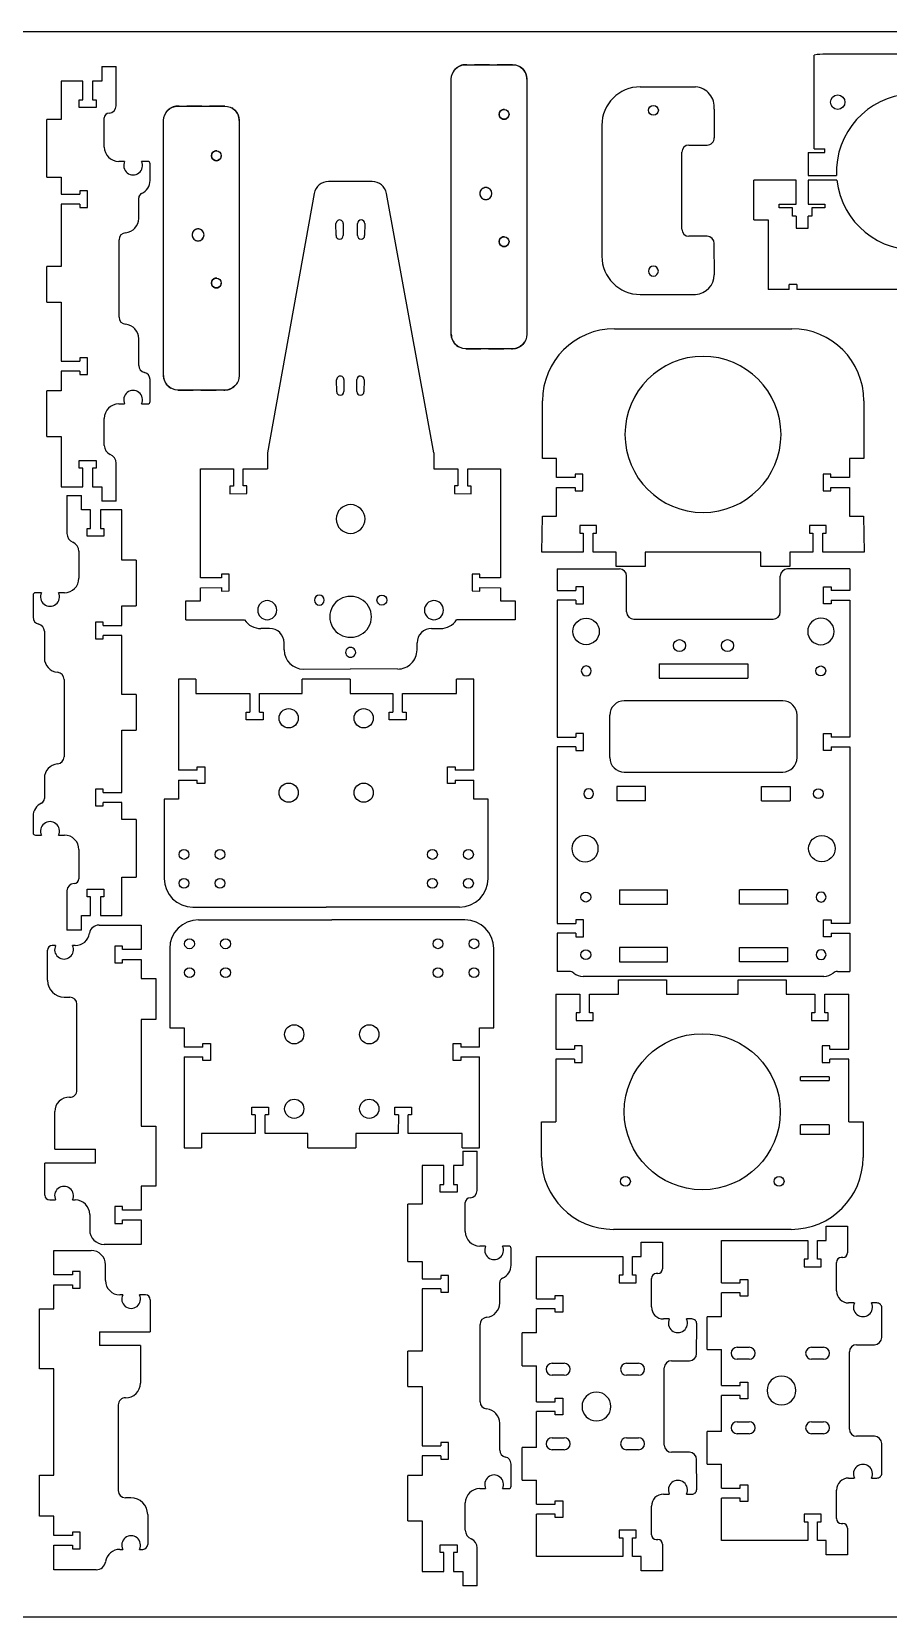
# Model space of a CAD drawing. Header units: millimetres. Extents: x -2614 to 1371, y 670 to 4202.
# Drawn here: x 476 to 833, y 670 to 1331 of the extents above; entities that cross this region are included whole.
import ezdxf

# ---------------------------------------------------------------- set-up
doc = ezdxf.new("R2010")
doc.units = ezdxf.units.MM
doc.linetypes.add('HIDDEN', pattern=[9.525, 6.35, -3.175])
doc.layers.get('0').update_dxf_attribs({"lineweight": 70})
doc.layers.add('Hidden', color=7, linetype='HIDDEN', lineweight=70)

msp = doc.modelspace()

# ---------------------------------------------------------------- linework, layer by layer
at = {"color": 7, "lineweight": -3}
for p, q in [((1371.33, 1330.8), (152.13, 1330.8)), ((802.06, 1281.96), (802.06, 1321.07)), ((880.89, 1321.46), (806.89, 1321.46)), ((505.33, 1316.27), (511.33, 1316.27)), ((505.33, 1316.27), (505.33, 1310.27)), ((511.33, 1299.92), (511.33, 1316.27)), ((656.93, 1317.06), (676.43, 1317.06)), ((497.41, 1310.27), (488.46, 1310.27)), ((488.46, 1310.27), (488.46, 1294.27)), ((497.41, 1302.47), (497.41, 1310.27)), ((505.33, 1310.27), (501.51, 1310.27)), ((501.51, 1310.27), (501.51, 1302.47)), ((650.93, 1204.78), (650.93, 1311.06)), ((682.43, 1311.06), (682.43, 1204.78)), ((729.64, 1307.82), (752.71, 1307.82)), ((495.96, 1299.27), (495.96, 1302.47)), ((495.96, 1302.47), (497.41, 1302.47)), ((501.51, 1302.47), (502.96, 1302.47)), ((502.96, 1302.47), (502.96, 1299.27)), ((502.96, 1299.27), (495.96, 1299.27)), ((506.39, 1282.77), (506.39, 1294.92)), ((537.08, 1299.83), (556.58, 1299.83)), ((760.45, 1298.54), (760.46, 1286.58)), ((482.46, 1270.27), (482.46, 1294.27)), ((488.46, 1294.27), (482.46, 1294.27)), ((531.08, 1187.55), (531.08, 1293.83)), ((562.58, 1293.83), (562.58, 1187.55)), ((713.64, 1291.82), (713.64, 1237.34)), ((749.93, 1283.58), (757.46, 1283.58)), ((802.06, 1281.96), (806.56, 1281.96)), ((806.56, 1280.46), (806.56, 1281.96)), ((514.87, 1276.77), (512.39, 1276.77)), ((524.46, 1276.77), (521.91, 1276.77)), ((525.46, 1268.87), (525.46, 1275.77)), ((746.93, 1248.58), (746.93, 1280.58)), ((799.56, 1280.46), (806.56, 1280.46)), ((799.56, 1280.46), (799.56, 1270.96)), ((482.46, 1270.27), (488.46, 1270.27)), ((488.46, 1270.27), (488.46, 1263.09)), ((617.99, 1268.4), (599.77, 1268.4)), ((794.56, 1268.96), (776.89, 1268.96)), ((776.89, 1252.46), (776.89, 1268.96)), ((794.56, 1258.96), (794.56, 1268.96)), ((799.56, 1270.96), (811.42, 1270.96)), ((811.58, 1268.96), (799.56, 1268.96)), ((799.56, 1268.96), (799.56, 1258.96)), ((488.46, 1263.09), (496.26, 1263.09)), ((496.26, 1264.54), (496.26, 1263.09)), ((499.46, 1264.54), (496.26, 1264.54)), ((499.46, 1257.54), (499.46, 1264.54)), ((520.73, 1253.07), (520.73, 1261.56)), ((593.87, 1263.47), (574.31, 1155.45)), ((643.67, 1155.45), (623.89, 1263.48)), ((496.26, 1258.99), (488.46, 1258.99)), ((488.46, 1258.99), (488.46, 1233.01)), ((496.26, 1258.99), (496.26, 1257.54)), ((496.26, 1257.54), (499.46, 1257.54)), ((787.56, 1257.46), (787.56, 1258.96)), ((787.56, 1258.96), (794.56, 1258.96)), ((793.06, 1257.46), (787.56, 1257.46)), ((793.06, 1253.96), (793.06, 1257.46)), ((799.56, 1258.96), (806.56, 1258.96)), ((806.56, 1257.46), (801.06, 1257.46)), ((801.06, 1257.46), (801.06, 1253.96)), ((806.56, 1258.96), (806.56, 1257.46)), ((602.92, 1245.87), (602.9, 1250.87)), ((605.9, 1250.89), (605.92, 1245.89)), ((611.84, 1245.89), (611.87, 1250.89)), ((614.87, 1250.87), (614.84, 1245.87)), ((776.89, 1252.46), (782.89, 1252.46)), ((782.89, 1252.46), (782.89, 1223.46)), ((794.56, 1253.96), (793.06, 1253.96)), ((794.56, 1253.96), (794.56, 1248.93)), ((794.56, 1248.93), (799.56, 1248.93)), ((801.06, 1253.96), (799.56, 1253.96)), ((799.56, 1248.93), (799.56, 1253.96)), ((512.56, 1211.91), (512.56, 1244.11)), ((757.1, 1245.58), (749.93, 1245.58)), ((757.49, 1245.58), (757.1, 1245.58)), ((760.51, 1229.48), (760.49, 1242.58)), ((482.46, 1218.21), (482.46, 1233.01)), ((488.46, 1233.01), (482.46, 1233.01)), ((760.49, 1229.57), (760.51, 1229.48)), ((791.69, 1223.46), (782.89, 1223.46)), ((791.69, 1223.46), (791.69, 1225.46)), ((794.89, 1225.46), (791.69, 1225.46)), ((794.89, 1225.46), (794.89, 1223.46)), ((892.89, 1223.46), (794.89, 1223.46)), ((482.46, 1218.21), (488.46, 1218.21)), ((488.46, 1218.21), (488.46, 1193.55)), ((729.64, 1221.34), (752.71, 1221.34)), ((520.73, 1191.82), (520.73, 1202.95)), ((718.9, 1207.08), (792.77, 1207.08)), ((676.43, 1198.78), (656.93, 1198.78)), ((488.46, 1193.55), (496.26, 1193.55)), ((496.26, 1189.45), (488.46, 1189.45)), ((488.46, 1189.45), (488.46, 1181.27)), ((496.26, 1195), (496.26, 1193.55)), ((499.46, 1195), (496.26, 1195)), ((496.26, 1189.45), (496.26, 1188)), ((499.46, 1188), (499.46, 1195)), ((496.26, 1188), (499.46, 1188)), ((525.46, 1176.77), (525.46, 1185.96)), ((603.2, 1180.87), (603.18, 1185.87)), ((606.18, 1185.89), (606.2, 1180.89)), ((611.56, 1180.89), (611.59, 1185.89)), ((614.59, 1185.87), (614.56, 1180.87)), ((482.46, 1162.27), (482.46, 1181.27)), ((488.46, 1181.27), (482.46, 1181.27)), ((512.39, 1175.77), (514.87, 1175.77)), ((521.91, 1175.77), (524.46, 1175.77)), ((556.58, 1181.55), (537.08, 1181.55)), ((688.9, 1153.08), (688.9, 1177.08)), ((822.77, 1177.08), (822.77, 1153.08)), ((506.39, 1158.47), (506.39, 1169.77)), ((482.46, 1162.27), (488.46, 1162.27)), ((488.46, 1162.27), (488.46, 1141.27)), ((495.96, 1149.07), (495.96, 1152.27)), ((495.96, 1152.27), (502.96, 1152.27)), ((502.96, 1152.27), (502.96, 1149.07)), ((511.33, 1135.27), (511.33, 1151.08)), ((574.31, 1155.45), (574.35, 1148.8)), ((643.67, 1155.45), (643.63, 1148.8)), ((694.77, 1153.08), (688.9, 1153.08)), ((694.77, 1145.13), (694.77, 1153.08)), ((816.77, 1153.08), (816.77, 1145.13)), ((822.77, 1153.08), (816.77, 1153.08)), ((497.41, 1149.07), (495.96, 1149.07)), ((497.41, 1141.27), (497.41, 1149.07)), ((502.96, 1149.07), (501.51, 1149.07)), ((501.51, 1149.07), (501.51, 1141.27)), ((546.49, 1148.8), (560.17, 1148.8)), ((546.49, 1103.32), (546.49, 1148.8)), ((560.17, 1148.8), (560.17, 1141.58)), ((564.27, 1141.6), (564.27, 1148.8)), ((564.27, 1148.8), (574.35, 1148.8)), ((643.63, 1148.8), (653.71, 1148.8)), ((653.71, 1148.8), (653.71, 1141.6)), ((657.81, 1148.8), (671.49, 1148.8)), ((657.81, 1141.58), (657.81, 1148.8)), ((671.49, 1148.8), (671.49, 1103.32)), ((702.57, 1145.13), (694.77, 1145.13)), ((702.57, 1146.58), (702.57, 1145.13)), ((705.77, 1146.58), (702.57, 1146.58)), ((705.77, 1139.58), (705.77, 1146.58)), ((805.77, 1146.58), (805.77, 1139.58)), ((808.97, 1146.58), (805.77, 1146.58)), ((808.97, 1145.13), (808.97, 1146.58)), ((816.77, 1145.13), (808.97, 1145.13)), ((488.46, 1141.27), (497.41, 1141.27)), ((490.84, 1137.65), (496.84, 1137.65)), ((490.84, 1137.65), (490.84, 1121.84)), ((496.84, 1131.65), (496.84, 1137.65)), ((501.51, 1141.27), (505.33, 1141.27)), ((505.33, 1141.27), (505.33, 1135.27)), ((560.17, 1141.58), (558.72, 1141.57)), ((558.72, 1141.57), (558.72, 1138.37)), ((558.72, 1138.37), (565.72, 1138.41)), ((565.72, 1141.61), (564.27, 1141.6)), ((565.72, 1138.41), (565.72, 1141.61)), ((652.26, 1141.61), (652.26, 1138.41)), ((653.71, 1141.6), (652.26, 1141.61)), ((652.26, 1138.41), (659.26, 1138.37)), ((659.26, 1141.57), (657.81, 1141.58)), ((659.26, 1138.37), (659.26, 1141.57)), ((694.77, 1141.03), (702.57, 1141.03)), ((694.77, 1129.08), (694.77, 1141.03)), ((702.57, 1141.03), (702.57, 1139.58)), ((702.57, 1139.58), (705.77, 1139.58)), ((805.77, 1139.58), (808.97, 1139.58)), ((808.97, 1141.03), (816.77, 1141.03)), ((808.97, 1139.58), (808.97, 1141.03)), ((816.77, 1141.03), (816.77, 1129.08)), ((500.66, 1131.65), (496.84, 1131.65)), ((500.66, 1123.85), (500.66, 1131.65)), ((513.71, 1131.65), (504.76, 1131.65)), ((504.76, 1131.65), (504.76, 1123.85)), ((511.33, 1135.27), (505.33, 1135.27)), ((513.71, 1110.65), (513.71, 1131.65)), ((499.21, 1120.65), (499.21, 1123.85)), ((499.21, 1123.85), (500.66, 1123.85)), ((504.76, 1123.85), (506.21, 1123.85)), ((506.21, 1123.85), (506.21, 1120.65)), ((688.7, 1114.08), (688.85, 1129.08)), ((688.85, 1129.08), (694.77, 1129.08)), ((704.42, 1125.08), (704.42, 1121.88)), ((711.42, 1125.08), (704.42, 1125.08)), ((711.42, 1121.88), (711.42, 1125.08)), ((807.12, 1125.08), (800.12, 1125.08)), ((800.12, 1125.08), (800.12, 1121.88)), ((807.12, 1121.88), (807.12, 1125.08)), ((816.77, 1129.08), (822.69, 1129.08)), ((822.69, 1129.08), (822.84, 1114.08)), ((506.21, 1120.65), (499.21, 1120.65)), ((704.42, 1121.88), (705.87, 1121.88)), ((705.87, 1121.88), (705.87, 1114.08)), ((709.97, 1121.88), (711.42, 1121.88)), ((709.97, 1114.08), (709.97, 1121.88)), ((800.12, 1121.88), (801.57, 1121.88)), ((801.57, 1121.88), (801.57, 1114.08)), ((805.67, 1114.08), (805.67, 1121.88)), ((805.67, 1121.88), (807.12, 1121.88)), ((495.78, 1114.45), (495.78, 1103.15)), ((519.71, 1110.65), (513.71, 1110.65)), ((519.71, 1110.65), (519.71, 1091.65)), ((705.87, 1114.08), (688.7, 1114.08)), ((719.65, 1114.08), (709.97, 1114.08)), ((719.65, 1108.08), (719.65, 1114.08)), ((731.65, 1114.08), (731.65, 1108.08)), ((779.89, 1114.08), (731.65, 1114.08)), ((779.89, 1108.08), (779.89, 1114.08)), ((791.89, 1114.08), (791.89, 1108.08)), ((801.57, 1114.08), (791.89, 1114.08)), ((822.84, 1114.08), (805.67, 1114.08)), ((555.17, 1103.38), (546.49, 1103.32)), ((558.36, 1104.85), (555.16, 1104.83)), ((555.16, 1104.83), (555.17, 1103.38)), ((558.4, 1097.86), (558.36, 1104.85)), ((659.62, 1104.85), (659.58, 1097.86)), ((662.82, 1104.83), (659.62, 1104.85)), ((662.81, 1103.38), (662.82, 1104.83)), ((671.49, 1103.32), (662.81, 1103.38)), ((694.97, 1107.05), (720.97, 1107.05)), ((694.97, 1107.05), (694.97, 1098.1)), ((731.65, 1108.08), (719.65, 1108.08)), ((723.97, 1089.11), (723.97, 1104.05)), ((791.89, 1108.08), (779.89, 1108.08)), ((787.97, 1089.11), (787.97, 1104.05)), ((816.97, 1107.05), (790.97, 1107.05)), ((816.97, 1107.05), (816.97, 1098.1)), ((480.26, 1097.15), (477.71, 1097.15)), ((489.78, 1097.15), (487.3, 1097.15)), ((546.49, 1099.22), (555.19, 1099.28)), ((546.49, 1093.74), (546.49, 1099.22)), ((555.19, 1099.28), (555.2, 1097.83)), ((555.2, 1097.83), (558.4, 1097.86)), ((659.58, 1097.86), (662.78, 1097.83)), ((662.78, 1097.83), (662.79, 1099.28)), ((662.79, 1099.28), (671.49, 1099.22)), ((671.49, 1099.22), (671.49, 1093.74)), ((694.97, 1098.1), (702.77, 1098.1)), ((702.77, 1099.55), (702.77, 1098.1)), ((705.97, 1099.55), (702.77, 1099.55)), ((705.97, 1092.55), (705.97, 1099.55)), ((805.97, 1092.55), (805.97, 1099.55)), ((805.97, 1099.55), (809.17, 1099.55)), ((809.17, 1099.55), (809.17, 1098.1)), ((816.97, 1098.1), (809.17, 1098.1)), ((476.71, 1096.15), (476.71, 1086.96)), ((513.71, 1083.47), (513.71, 1091.65)), ((513.71, 1091.65), (519.71, 1091.65)), ((540.41, 1093.7), (546.49, 1093.74)), ((540.41, 1085.83), (540.41, 1093.7)), ((671.49, 1093.74), (677.57, 1093.7)), ((677.57, 1093.7), (677.57, 1085.83)), ((702.77, 1094), (694.97, 1094)), ((694.97, 1094), (694.97, 1036.99)), ((702.77, 1094), (702.77, 1092.55)), ((702.77, 1092.55), (705.97, 1092.55)), ((809.17, 1092.55), (805.97, 1092.55)), ((809.17, 1094), (809.17, 1092.55)), ((809.17, 1094), (816.97, 1094)), ((816.97, 1094), (816.97, 1036.99)), ((502.71, 1084.92), (502.71, 1077.92)), ((505.91, 1084.92), (502.71, 1084.92)), ((505.91, 1083.47), (505.91, 1084.92)), ((505.91, 1083.47), (513.71, 1083.47)), ((540.41, 1085.83), (564.83, 1085.83)), ((677.57, 1085.83), (653.15, 1085.83)), ((726.97, 1086.11), (784.97, 1086.11)), ((481.44, 1081.1), (481.44, 1069.97)), ((502.71, 1077.92), (505.91, 1077.92)), ((505.91, 1077.92), (505.91, 1079.37)), ((513.71, 1079.37), (505.91, 1079.37)), ((513.71, 1054.71), (513.71, 1079.37)), ((575.26, 1082.23), (571.58, 1082.21)), ((642.71, 1082.23), (646.4, 1082.21)), ((581.32, 1073.3), (581.3, 1076.27)), ((636.66, 1073.3), (636.68, 1076.27)), ((589.37, 1065.35), (608.99, 1065.48)), ((628.61, 1065.35), (608.99, 1065.48)), ((737.47, 1067.58), (737.47, 1061.58)), ((737.47, 1067.58), (774.47, 1067.58)), ((774.47, 1067.58), (774.47, 1061.58)), ((489.61, 1061.01), (489.61, 1028.81)), ((537.3, 1061.12), (537.31, 1023.23)), ((544.56, 1061.12), (537.3, 1061.12)), ((544.56, 1061.12), (544.57, 1055.12)), ((608.82, 1061.15), (588.82, 1061.14)), ((588.82, 1055.14), (588.82, 1061.14)), ((608.82, 1061.15), (608.82, 1055.14)), ((660.35, 1061.13), (653.08, 1061.12)), ((653.08, 1055.13), (653.08, 1061.12)), ((660.33, 1023.23), (660.35, 1061.13)), ((737.47, 1061.58), (774.47, 1061.58)), ((519.71, 1054.71), (513.71, 1054.71)), ((519.71, 1054.71), (519.71, 1039.91)), ((544.57, 1055.12), (566.98, 1055.13)), ((566.98, 1055.13), (566.99, 1047.33)), ((571.09, 1055.14), (588.82, 1055.14)), ((571.09, 1047.33), (571.09, 1055.14)), ((608.82, 1055.14), (626.55, 1055.14)), ((626.55, 1055.14), (626.56, 1047.34)), ((630.66, 1055.14), (653.08, 1055.13)), ((630.66, 1047.34), (630.66, 1055.14)), ((788.97, 1052.11), (722.97, 1052.11)), ((565.54, 1044.13), (565.54, 1047.33)), ((565.54, 1047.33), (566.99, 1047.33)), ((569.04, 1044.14), (565.54, 1044.13)), ((572.54, 1044.13), (569.04, 1044.14)), ((571.09, 1047.33), (572.54, 1047.33)), ((572.54, 1047.33), (572.54, 1044.13)), ((625.11, 1047.34), (626.56, 1047.34)), ((625.11, 1044.14), (625.11, 1047.34)), ((628.61, 1044.14), (625.11, 1044.14)), ((632.11, 1044.14), (628.61, 1044.14)), ((630.66, 1047.34), (632.11, 1047.34)), ((632.11, 1047.34), (632.11, 1044.14)), ((716.97, 1028.44), (716.97, 1046.11)), ((794.97, 1028.44), (794.97, 1046.11)), ((513.71, 1013.93), (513.71, 1039.91)), ((513.71, 1039.91), (519.71, 1039.91)), ((694.97, 1036.99), (702.77, 1036.99)), ((702.77, 1038.44), (702.77, 1036.99)), ((705.97, 1038.44), (702.77, 1038.44)), ((705.97, 1031.44), (705.97, 1038.44)), ((805.97, 1031.44), (805.97, 1038.44)), ((805.97, 1038.44), (809.17, 1038.44)), ((809.17, 1038.44), (809.17, 1036.99)), ((816.97, 1036.99), (809.17, 1036.99)), ((702.77, 1032.89), (694.97, 1032.89)), ((694.97, 1032.89), (694.97, 959.41)), ((702.77, 1032.89), (702.77, 1031.44)), ((702.77, 1031.44), (705.97, 1031.44)), ((809.17, 1031.44), (805.97, 1031.44)), ((809.17, 1032.89), (809.17, 1031.44)), ((809.17, 1032.89), (816.97, 1032.89)), ((816.97, 1032.89), (816.97, 959.41)), ((545.11, 1024.68), (548.31, 1024.68)), ((545.11, 1023.23), (545.11, 1024.68)), ((548.31, 1024.68), (548.31, 1017.68)), ((649.33, 1017.68), (649.33, 1024.68)), ((649.33, 1024.68), (652.53, 1024.68)), ((652.53, 1024.68), (652.53, 1023.23)), ((481.44, 1019.85), (481.44, 1011.36)), ((545.11, 1023.23), (537.31, 1023.23)), ((537.32, 1019.13), (537.32, 1011.16)), ((537.32, 1019.13), (545.11, 1019.13)), ((545.11, 1017.68), (545.11, 1019.13)), ((548.31, 1017.68), (545.11, 1017.68)), ((652.53, 1017.68), (649.33, 1017.68)), ((660.33, 1023.23), (652.53, 1023.23)), ((652.53, 1019.13), (652.53, 1017.68)), ((652.53, 1019.13), (660.33, 1019.13)), ((660.33, 1011.16), (660.33, 1019.13)), ((722.97, 1022.44), (788.97, 1022.44)), ((502.71, 1015.38), (502.71, 1008.38)), ((505.91, 1015.38), (502.71, 1015.38)), ((505.91, 1013.93), (505.91, 1015.38)), ((505.91, 1013.93), (513.71, 1013.93)), ((537.32, 1011.16), (531.32, 1011.16)), ((531.32, 1011.16), (531.33, 978.13)), ((666.33, 1011.16), (660.33, 1011.16)), ((666.32, 978.14), (666.33, 1011.16)), ((719.85, 1016.44), (719.85, 1010.44)), ((731.85, 1016.44), (719.85, 1016.44)), ((731.85, 1010.44), (719.85, 1010.44)), ((731.85, 1010.44), (731.85, 1016.44)), ((780.09, 1016.44), (792.09, 1016.44)), ((780.09, 1010.44), (780.09, 1016.44)), ((780.09, 1010.44), (792.09, 1010.44)), ((792.09, 1016.44), (792.09, 1010.44)), ((476.71, 1004.05), (476.71, 997.15)), ((502.71, 1008.38), (505.91, 1008.38)), ((505.91, 1008.38), (505.91, 1009.83)), ((513.71, 1009.83), (505.91, 1009.83)), ((513.71, 1002.65), (513.71, 1009.83)), ((519.71, 1002.65), (513.71, 1002.65)), ((519.71, 1002.65), (519.71, 978.65)), ((477.71, 996.15), (480.26, 996.15)), ((487.3, 996.15), (489.78, 996.15)), ((495.78, 990.15), (495.78, 978)), ((513.71, 962.65), (513.71, 978.65)), ((513.71, 978.65), (519.71, 978.65)), ((490.84, 973), (490.84, 956.65)), ((499.21, 970.45), (499.21, 973.65)), ((499.21, 973.65), (506.21, 973.65)), ((506.21, 973.65), (506.21, 970.45)), ((721.02, 973.36), (741.02, 973.36)), ((721.02, 973.36), (721.02, 967.36)), ((741.02, 967.36), (741.02, 973.36)), ((790.92, 973.36), (770.92, 973.36)), ((770.92, 967.36), (770.92, 973.36)), ((790.92, 973.36), (790.92, 967.36)), ((500.66, 970.45), (499.21, 970.45)), ((500.66, 962.65), (500.66, 970.45)), ((506.21, 970.45), (504.76, 970.45)), ((504.76, 970.45), (504.76, 962.65)), ((543.33, 966.14), (598.83, 966.13)), ((654.32, 966.14), (598.83, 966.13)), ((721.02, 967.36), (741.02, 967.36)), ((790.92, 967.36), (770.92, 967.36)), ((496.84, 956.65), (496.84, 962.65)), ((496.84, 962.65), (500.66, 962.65)), ((504.2, 958.71), (521.8, 958.71)), ((504.76, 962.65), (513.71, 962.65)), ((521.8, 958.71), (521.8, 948.53)), ((545.64, 960.9), (601.13, 960.91)), ((656.63, 960.9), (601.13, 960.91)), ((694.97, 959.41), (702.77, 959.41)), ((702.77, 960.86), (702.77, 959.41)), ((705.97, 960.86), (702.77, 960.86)), ((705.97, 953.86), (705.97, 960.86)), ((805.97, 960.86), (809.17, 960.86)), ((805.97, 953.86), (805.97, 960.86)), ((809.17, 960.86), (809.17, 959.41)), ((816.97, 959.41), (809.17, 959.41)), ((496.84, 956.65), (490.84, 956.65)), ((702.77, 955.31), (694.97, 955.31)), ((694.97, 955.31), (694.97, 939.36)), ((702.77, 955.31), (702.77, 953.86)), ((702.77, 953.86), (705.97, 953.86)), ((809.17, 953.86), (805.97, 953.86)), ((809.17, 955.31), (809.17, 953.86)), ((809.17, 955.31), (816.97, 955.31)), ((816.97, 955.31), (816.97, 939.36)), ((482.74, 935.71), (482.74, 948.21)), ((486.12, 950.21), (484.74, 950.21)), ((494.31, 950.21), (493.15, 950.21)), ((510.8, 949.98), (510.8, 942.98)), ((514, 949.98), (510.8, 949.98)), ((514, 948.53), (514, 949.98)), ((521.8, 948.53), (514, 948.53)), ((514, 944.43), (521.8, 944.43)), ((514, 942.98), (514, 944.43)), ((521.8, 944.43), (521.8, 936.43)), ((533.64, 948.9), (533.63, 915.88)), ((668.64, 915.88), (668.62, 948.9)), ((721.02, 949.36), (721.02, 943.36)), ((741.02, 949.36), (721.02, 949.36)), ((741.02, 943.36), (741.02, 949.36)), ((770.92, 949.36), (790.92, 949.36)), ((770.92, 943.36), (770.92, 949.36)), ((790.92, 949.36), (790.92, 943.36)), ((510.8, 942.98), (514, 942.98)), ((700.13, 939.36), (694.97, 939.36)), ((721.02, 943.36), (741.02, 943.36)), ((790.92, 943.36), (770.92, 943.36)), ((811.81, 939.36), (816.97, 939.36)), ((521.8, 936.43), (527.8, 936.43)), ((527.8, 936.43), (527.8, 919.35)), ((806.15, 937.36), (705.79, 937.36)), ((720.51, 935.97), (740.51, 935.97)), ((720.51, 929.97), (720.51, 935.97)), ((740.51, 935.97), (740.51, 929.97)), ((770.41, 935.97), (790.41, 935.97)), ((770.41, 929.97), (770.41, 935.97)), ((790.41, 935.97), (790.41, 929.97)), ((489.74, 928.71), (492.02, 928.71)), ((495.02, 890.03), (495.02, 925.71)), ((694.46, 929.97), (704.41, 929.97)), ((694.46, 929.97), (694.46, 907.02)), ((704.41, 929.97), (704.41, 922.17)), ((708.51, 922.17), (708.51, 929.97)), ((708.51, 929.97), (720.51, 929.97)), ((740.51, 929.97), (770.41, 929.97)), ((790.41, 929.97), (802.41, 929.97)), ((802.41, 929.97), (802.41, 922.17)), ((806.51, 929.97), (816.46, 929.97)), ((806.51, 922.17), (806.51, 929.97)), ((816.46, 907.02), (816.46, 929.97)), ((521.8, 919.35), (521.8, 874.99)), ((527.8, 919.35), (521.8, 919.35)), ((704.41, 922.17), (702.96, 922.17)), ((702.96, 922.17), (702.96, 918.97)), ((702.96, 918.97), (709.96, 918.97)), ((709.96, 922.17), (708.51, 922.17)), ((709.96, 918.97), (709.96, 922.17)), ((800.96, 922.17), (800.96, 918.97)), ((802.41, 922.17), (800.96, 922.17)), ((800.96, 918.97), (807.96, 918.97)), ((807.96, 922.17), (806.51, 922.17)), ((807.96, 918.97), (807.96, 922.17)), ((533.63, 915.88), (539.63, 915.87)), ((539.63, 915.87), (539.63, 907.91)), ((662.64, 915.88), (668.64, 915.88)), ((662.64, 907.91), (662.64, 915.88)), ((547.42, 907.91), (539.63, 907.91)), ((547.42, 907.91), (547.42, 909.36)), ((547.42, 909.36), (550.62, 909.36)), ((550.62, 909.36), (550.62, 902.36)), ((651.64, 909.36), (654.84, 909.36)), ((651.64, 902.36), (651.64, 909.36)), ((654.84, 909.36), (654.84, 907.91)), ((662.64, 907.91), (654.84, 907.91)), ((694.46, 907.02), (702.26, 907.02)), ((702.26, 908.47), (702.26, 907.02)), ((705.46, 908.47), (702.26, 908.47)), ((705.46, 901.47), (705.46, 908.47)), ((808.66, 908.47), (805.46, 908.47)), ((805.46, 908.47), (805.46, 901.47)), ((808.66, 907.02), (808.66, 908.47)), ((808.66, 907.02), (816.46, 907.02)), ((539.62, 903.81), (539.61, 865.91)), ((539.62, 903.81), (547.42, 903.81)), ((547.42, 902.36), (547.42, 903.81)), ((550.62, 902.36), (547.42, 902.36)), ((654.84, 902.36), (651.64, 902.36)), ((654.84, 903.81), (654.84, 902.36)), ((654.84, 903.81), (662.64, 903.81)), ((662.66, 865.92), (662.64, 903.81)), ((702.26, 902.92), (694.46, 902.92)), ((694.46, 902.92), (694.46, 876.77)), ((702.26, 902.92), (702.26, 901.47)), ((702.26, 901.47), (705.46, 901.47)), ((805.46, 901.47), (808.66, 901.47)), ((808.66, 901.47), (808.66, 902.92)), ((816.46, 902.92), (808.66, 902.92)), ((816.46, 876.77), (816.46, 902.92)), ((808.29, 895.47), (796.42, 895.47)), ((796.42, 893.97), (796.42, 895.47)), ((796.42, 893.97), (808.29, 893.97)), ((808.29, 895.47), (808.29, 893.97)), ((485.78, 865.34), (485.78, 881.04)), ((567.85, 882.9), (571.35, 882.9)), ((567.85, 879.7), (567.85, 882.9)), ((569.3, 879.7), (567.85, 879.7)), ((569.3, 879.7), (569.3, 871.9)), ((571.35, 882.9), (574.85, 882.9)), ((574.85, 879.7), (573.4, 879.7)), ((573.41, 871.9), (573.4, 879.7)), ((574.85, 882.9), (574.85, 879.7)), ((627.42, 879.7), (627.42, 882.9)), ((627.42, 882.9), (630.92, 882.9)), ((628.87, 879.7), (627.42, 879.7)), ((628.87, 879.7), (628.86, 871.9)), ((630.92, 882.9), (634.42, 882.9)), ((634.42, 879.7), (632.97, 879.7)), ((632.97, 871.9), (632.97, 879.7)), ((634.42, 882.9), (634.42, 879.7)), ((521.8, 874.99), (527.8, 874.99)), ((527.8, 874.99), (527.8, 849.99)), ((569.3, 871.9), (546.88, 871.91)), ((546.88, 871.91), (546.88, 865.91)), ((591.14, 871.89), (573.41, 871.9)), ((591.14, 865.88), (591.14, 871.89)), ((628.86, 871.9), (611.13, 871.89)), ((611.13, 871.89), (611.14, 865.89)), ((655.39, 871.91), (632.97, 871.9)), ((655.39, 865.91), (655.39, 871.91)), ((688.46, 876.77), (694.46, 876.77)), ((688.46, 861.97), (688.46, 876.77)), ((808.29, 875.47), (796.42, 875.47)), ((796.42, 871.47), (796.42, 875.47)), ((808.29, 875.47), (808.29, 871.47)), ((816.46, 876.77), (822.46, 876.77)), ((822.46, 876.77), (822.46, 861.97)), ((485.78, 865.34), (502.74, 865.34)), ((502.74, 859.54), (502.74, 865.34)), ((539.61, 865.91), (546.88, 865.91)), ((591.14, 865.88), (611.14, 865.89)), ((655.39, 865.91), (662.66, 865.92)), ((808.29, 871.47), (796.42, 871.47)), ((502.74, 859.54), (481.65, 859.54)), ((481.65, 846.21), (481.65, 859.54)), ((647.78, 858.52), (638.83, 858.52)), ((638.83, 858.52), (638.83, 842.52)), ((647.78, 850.72), (647.78, 858.52)), ((655.7, 858.52), (651.88, 858.52)), ((651.88, 858.52), (651.88, 850.72)), ((655.7, 864.52), (661.7, 864.52)), ((655.7, 864.52), (655.7, 858.52)), ((661.7, 848.17), (661.7, 864.52)), ((521.8, 849.99), (521.8, 839.99)), ((527.8, 849.99), (521.8, 849.99)), ((646.33, 847.52), (646.33, 850.72)), ((646.33, 850.72), (647.78, 850.72)), ((653.33, 847.52), (646.33, 847.52)), ((651.88, 850.72), (653.33, 850.72)), ((653.33, 850.72), (653.33, 847.52)), ((483.65, 844.21), (486.12, 844.21)), ((493.15, 844.21), (494.31, 844.21)), ((510.8, 841.44), (510.8, 834.44)), ((514, 841.44), (510.8, 841.44)), ((514, 839.99), (514, 841.44)), ((521.8, 839.99), (514, 839.99)), ((632.83, 818.52), (632.83, 842.52)), ((638.83, 842.52), (632.83, 842.52)), ((656.76, 831.02), (656.76, 843.17)), ((500.31, 838.21), (500.31, 831.71)), ((510.8, 834.44), (514, 834.44)), ((514, 835.89), (521.8, 835.89)), ((514, 834.44), (514, 835.89)), ((521.8, 835.89), (521.8, 825.71)), ((807.02, 833.33), (816.02, 833.33)), ((807.02, 827.33), (807.02, 833.33)), ((816.02, 833.33), (816.02, 822.23)), ((521.8, 825.71), (506.31, 825.71)), ((792.46, 831.97), (718.46, 831.97)), ((729.95, 826.65), (738.95, 826.65)), ((729.95, 820.65), (729.95, 826.65)), ((738.95, 826.65), (738.95, 815.55)), ((763.45, 809.65), (763.45, 827.33)), ((763.45, 827.33), (799.4, 827.33)), ((799.4, 827.33), (799.4, 819.53)), ((803.5, 827.33), (807.02, 827.33)), ((803.5, 819.53), (803.5, 827.33)), ((485.4, 823.19), (500.89, 823.19)), ((485.4, 813.01), (485.4, 823.19)), ((665.24, 825.02), (662.76, 825.02)), ((674.83, 825.02), (672.28, 825.02)), ((675.83, 817.12), (675.83, 824.02)), ((686.38, 802.97), (686.38, 820.65)), ((686.38, 820.65), (722.33, 820.65)), ((722.33, 820.65), (722.33, 812.85)), ((726.43, 820.65), (729.95, 820.65)), ((726.43, 812.85), (726.43, 820.65)), ((799.4, 819.53), (797.95, 819.53)), ((797.95, 819.53), (797.95, 816.33)), ((804.95, 819.53), (803.5, 819.53)), ((804.95, 816.33), (804.95, 819.53)), ((814.02, 820.23), (813.38, 820.23)), ((493.2, 813.01), (485.4, 813.01)), ((493.2, 814.46), (493.2, 813.01)), ((496.4, 814.46), (493.2, 814.46)), ((496.4, 807.46), (496.4, 814.46)), ((506.89, 810.69), (506.89, 817.19)), ((632.83, 818.52), (638.83, 818.52)), ((638.83, 818.52), (638.83, 811.34)), ((646.63, 812.79), (646.63, 811.34)), ((649.83, 812.79), (646.63, 812.79)), ((649.83, 805.79), (649.83, 812.79)), ((722.33, 812.85), (720.88, 812.85)), ((720.88, 812.85), (720.88, 809.65)), ((727.88, 812.85), (726.43, 812.85)), ((727.88, 809.65), (727.88, 812.85)), ((736.95, 813.55), (736.31, 813.55)), ((797.95, 816.33), (804.95, 816.33)), ((811.38, 806.33), (811.38, 818.23)), ((485.4, 808.91), (493.2, 808.91)), ((485.4, 798.91), (485.4, 808.91)), ((493.2, 808.91), (493.2, 807.46)), ((493.2, 807.46), (496.4, 807.46)), ((638.83, 811.34), (646.63, 811.34)), ((646.63, 807.24), (638.83, 807.24)), ((638.83, 807.24), (638.83, 781.26)), ((646.63, 807.24), (646.63, 805.79)), ((646.63, 805.79), (649.83, 805.79)), ((671.1, 801.32), (671.1, 809.81)), ((720.88, 809.65), (727.88, 809.65)), ((734.31, 799.65), (734.31, 811.55)), ((763.45, 809.65), (771.25, 809.65)), ((771.25, 809.65), (771.25, 811.1)), ((771.25, 811.1), (774.45, 811.1)), ((774.45, 811.1), (774.45, 804.1)), ((514.05, 804.69), (512.89, 804.69)), ((523.55, 804.69), (521.09, 804.69)), ((525.55, 802.69), (525.55, 789.36)), ((686.38, 802.97), (694.18, 802.97)), ((694.18, 802.97), (694.18, 804.42)), ((694.18, 804.42), (697.38, 804.42)), ((697.38, 804.42), (697.38, 797.42)), ((763.45, 795.55), (763.45, 805.55)), ((771.25, 805.55), (763.45, 805.55)), ((771.25, 804.1), (771.25, 805.55)), ((774.45, 804.1), (771.25, 804.1)), ((818.8, 801.33), (816.38, 801.33)), ((828.23, 801.33), (825.95, 801.33)), ((479.4, 798.91), (485.4, 798.91)), ((479.4, 773.91), (479.4, 798.91)), ((686.38, 788.87), (686.38, 798.87)), ((694.18, 798.87), (686.38, 798.87)), ((694.18, 797.42), (694.18, 798.87)), ((697.38, 797.42), (694.18, 797.42)), ((741.73, 794.65), (739.31, 794.65)), ((751.16, 794.65), (748.88, 794.65)), ((757.45, 781.88), (757.45, 795.55)), ((763.45, 795.55), (757.45, 795.55)), ((830.2, 786.92), (830.21, 798.73)), ((504.46, 789.36), (504.46, 783.56)), ((504.46, 789.36), (525.55, 789.36)), ((662.93, 760.16), (662.93, 792.36)), ((680.38, 775.2), (680.38, 788.87)), ((686.38, 788.87), (680.38, 788.87)), ((753.13, 780.24), (753.14, 792.05)), ((521.42, 783.56), (504.46, 783.56)), ((521.42, 783.56), (521.42, 767.86)), ((632.83, 766.46), (632.83, 781.26)), ((638.83, 781.26), (632.83, 781.26)), ((757.45, 781.88), (763.45, 781.88)), ((763.45, 766.88), (763.45, 781.88)), ((770, 782.86), (775, 782.86)), ((801, 782.86), (806, 782.86)), ((816.73, 748.79), (816.73, 780.93)), ((819.73, 783.93), (827.2, 783.93)), ((485.4, 773.91), (479.4, 773.91)), ((485.4, 729.55), (485.4, 773.91)), ((680.38, 775.2), (686.38, 775.2)), ((686.38, 760.2), (686.38, 775.2)), ((692.93, 776.18), (697.93, 776.18)), ((723.93, 776.18), (728.93, 776.18)), ((739.66, 742.11), (739.66, 774.25)), ((742.66, 777.25), (750.13, 777.25)), ((775, 777.86), (770, 777.86)), ((806, 777.86), (801, 777.86)), ((632.83, 766.46), (638.83, 766.46)), ((638.83, 766.46), (638.83, 741.8)), ((697.93, 771.18), (692.93, 771.18)), ((728.93, 771.18), (723.93, 771.18)), ((763.45, 766.88), (771.25, 766.88)), ((771.25, 766.88), (771.25, 768.33)), ((771.25, 768.33), (774.45, 768.33)), ((774.45, 768.33), (774.45, 761.39)), ((686.38, 760.2), (694.18, 760.2)), ((694.18, 760.2), (694.18, 761.65)), ((694.18, 761.65), (697.38, 761.65)), ((697.38, 761.65), (697.38, 754.71)), ((763.45, 747.84), (763.45, 762.84)), ((771.25, 762.84), (763.45, 762.84)), ((771.25, 761.39), (771.25, 762.84)), ((774.45, 761.39), (771.25, 761.39)), ((512.19, 758.87), (512.19, 723.19)), ((686.38, 741.16), (686.38, 756.16)), ((694.18, 756.16), (686.38, 756.16)), ((694.18, 754.71), (694.18, 756.16)), ((697.38, 754.71), (694.18, 754.71)), ((671.1, 740.07), (671.1, 751.2)), ((757.45, 734.17), (757.45, 747.84)), ((763.45, 747.84), (757.45, 747.84)), ((770, 751.86), (775, 751.86)), ((775, 746.86), (770, 746.86)), ((801, 751.86), (806, 751.86)), ((806, 746.86), (801, 746.86)), ((638.83, 741.8), (646.63, 741.8)), ((646.63, 743.25), (646.63, 741.8)), ((649.83, 743.25), (646.63, 743.25)), ((649.83, 736.25), (649.83, 743.25)), ((680.38, 727.49), (680.38, 741.16)), ((686.38, 741.16), (680.38, 741.16)), ((692.93, 745.18), (697.93, 745.18)), ((697.93, 740.18), (692.93, 740.18)), ((723.93, 745.18), (728.93, 745.18)), ((728.93, 740.18), (723.93, 740.18)), ((827.2, 745.79), (819.73, 745.79)), ((830.21, 730.99), (830.2, 742.8)), ((646.63, 737.7), (638.83, 737.7)), ((638.83, 737.7), (638.83, 729.52)), ((646.63, 737.7), (646.63, 736.25)), ((646.63, 736.25), (649.83, 736.25)), ((675.83, 725.02), (675.83, 734.21)), ((750.13, 739.11), (742.66, 739.11)), ((753.14, 724.31), (753.13, 736.12)), ((757.45, 734.17), (763.45, 734.17)), ((763.45, 724.17), (763.45, 734.17)), ((479.4, 729.55), (485.4, 729.55)), ((479.4, 712.47), (479.4, 729.55)), ((632.83, 710.52), (632.83, 729.52)), ((638.83, 729.52), (632.83, 729.52)), ((680.38, 727.49), (686.38, 727.49)), ((686.38, 717.49), (686.38, 727.49)), ((816.38, 728.39), (818.8, 728.39)), ((825.95, 728.39), (828.23, 728.39)), ((517.46, 720.19), (515.19, 720.19)), ((662.76, 724.02), (665.24, 724.02)), ((672.28, 724.02), (674.83, 724.02)), ((739.31, 721.71), (741.73, 721.71)), ((748.88, 721.71), (751.16, 721.71)), ((763.45, 724.17), (771.25, 724.17)), ((763.45, 702.39), (763.45, 720.07)), ((771.25, 720.07), (763.45, 720.07)), ((771.25, 724.17), (771.25, 725.62)), ((771.25, 725.62), (774.45, 725.62)), ((771.25, 718.62), (771.25, 720.07)), ((774.45, 725.62), (774.45, 718.62)), ((811.38, 711.49), (811.38, 723.39)), ((656.76, 706.72), (656.76, 718.02)), ((686.38, 717.49), (694.18, 717.49)), ((686.38, 695.71), (686.38, 713.39)), ((694.18, 713.39), (686.38, 713.39)), ((694.18, 717.49), (694.18, 718.94)), ((694.18, 718.94), (697.38, 718.94)), ((694.18, 711.94), (694.18, 713.39)), ((697.38, 718.94), (697.38, 711.94)), ((734.31, 704.81), (734.31, 716.71)), ((774.45, 718.62), (771.25, 718.62)), ((804.95, 713.39), (797.95, 713.39)), ((797.95, 713.39), (797.95, 710.19)), ((804.95, 710.19), (804.95, 713.39)), ((485.4, 712.47), (479.4, 712.47)), ((485.4, 704.47), (485.4, 712.47)), ((524.46, 713.19), (524.46, 700.69)), ((632.83, 710.52), (638.83, 710.52)), ((638.83, 710.52), (638.83, 689.52)), ((697.38, 711.94), (694.18, 711.94)), ((727.88, 706.71), (720.88, 706.71)), ((720.88, 706.71), (720.88, 703.51)), ((727.88, 703.51), (727.88, 706.71)), ((797.95, 710.19), (799.4, 710.19)), ((799.4, 710.19), (799.4, 702.39)), ((803.5, 710.19), (804.95, 710.19)), ((803.5, 702.39), (803.5, 710.19)), ((813.38, 709.49), (814.02, 709.49)), ((816.02, 707.49), (816.02, 696.39)), ((493.2, 704.47), (485.4, 704.47)), ((485.4, 700.37), (493.2, 700.37)), ((485.4, 690.19), (485.4, 700.37)), ((493.2, 705.92), (493.2, 704.47)), ((496.4, 705.92), (493.2, 705.92)), ((493.2, 700.37), (493.2, 698.92)), ((496.4, 698.92), (496.4, 705.92)), ((646.33, 697.32), (646.33, 700.52)), ((646.33, 700.52), (653.33, 700.52)), ((653.33, 700.52), (653.33, 697.32)), ((720.88, 703.51), (722.33, 703.51)), ((722.33, 703.51), (722.33, 695.71)), ((726.43, 703.51), (727.88, 703.51)), ((726.43, 695.71), (726.43, 703.51)), ((736.31, 702.81), (736.95, 702.81)), ((738.95, 700.81), (738.95, 689.71)), ((799.4, 702.39), (763.45, 702.39)), ((807.02, 702.39), (803.5, 702.39)), ((807.02, 696.39), (807.02, 702.39)), ((493.2, 698.92), (496.4, 698.92)), ((512.89, 698.69), (514.05, 698.69)), ((521.09, 698.69), (522.46, 698.69)), ((647.78, 697.32), (646.33, 697.32)), ((647.78, 689.52), (647.78, 697.32)), ((653.33, 697.32), (651.88, 697.32)), ((651.88, 697.32), (651.88, 689.52)), ((661.7, 683.52), (661.7, 699.33)), ((722.33, 695.71), (686.38, 695.71)), ((729.95, 695.71), (726.43, 695.71)), ((729.95, 689.71), (729.95, 695.71)), ((816.02, 696.39), (807.02, 696.39)), ((503.01, 690.19), (485.4, 690.19)), ((638.83, 689.52), (647.78, 689.52)), ((651.88, 689.52), (655.7, 689.52)), ((655.7, 689.52), (655.7, 683.52)), ((738.95, 689.71), (729.95, 689.71)), ((661.7, 683.52), (655.7, 683.52)), ((1371.33, 670.4), (152.13, 670.4))]:
    msp.add_line(p, q, dxfattribs=at)
for centre, radius in [((811.89, 1301.46), 3), ((735.13, 1298.08), 2.05), ((622.01, 1094.05), 2.05), ((707.07, 1081), 5.5), ((745.97, 1075.11), 2.5), ((765.97, 1075.11), 2.5), ((804.82, 1064.58), 2.05), ((583.2, 1044.85), 4), ((614.45, 1044.85), 4), ((583.2, 1013.85), 4), ((614.45, 1013.85), 4), ((803.82, 1013.44), 2.05), ((805.27, 990.55), 5.5), ((539.58, 988.12), 2.05), ((554.58, 988.12), 2.05), ((643.07, 988.12), 2.05), ((658.07, 988.12), 2.05), ((539.58, 976.12), 2.05), ((554.58, 976.12), 2.05), ((643.07, 976.12), 2.05), ((658.07, 976.12), 2.05), ((706.97, 970.36), 2.05), ((541.89, 950.91), 2.05), ((556.89, 950.91), 2.05), ((645.37, 950.92), 2.05), ((660.37, 950.92), 2.05), ((706.97, 946.36), 2.05), ((541.89, 938.91), 2.05), ((556.89, 938.91), 2.05), ((645.37, 938.92), 2.05), ((660.37, 938.92), 2.05), ((585.51, 913.19), 4), ((616.76, 913.19), 4), ((755.46, 880.97), 32.5), ((585.51, 882.19), 4), ((616.76, 882.19), 4), ((723.46, 851.97), 2.05), ((787.46, 851.97), 2.05)]:
    msp.add_circle(centre, radius, dxfattribs=at)
at = {"color": 7, "lineweight": -3, "extrusion": (-2.37183e-32, 4.9792e-17, -1)}
msp.add_circle((-735.13, 1231.08), 2.05, dxfattribs=at)
at = {"color": 7, "lineweight": -3, "extrusion": (0, 0, -1)}
for centre, radius in [((-608.99, 1127.85), 6), ((-574.26, 1089.87), 3.97), ((-643.72, 1089.87), 3.97), ((-804.87, 1081), 5.5), ((-706.67, 990.55), 5.5), ((-804.97, 970.36), 2.05), ((-804.97, 946.36), 2.05), ((-788.45, 764.86), 6), ((-711.38, 758.18), 6)]:
    msp.add_circle(centre, radius, dxfattribs=at)
at = {"color": 7, "lineweight": -3, "extrusion": (3.20957e-31, 1.22709e-16, -1)}
msp.add_circle((-595.97, 1094.05), 2.05, dxfattribs=at)
at = {"color": 7, "lineweight": -3, "extrusion": (-7.71056e-45, 7.51582e-31, -1)}
for centre in [(-707.12, 1064.58), (-708.12, 1013.44)]:
    msp.add_circle(centre, 2.05, dxfattribs=at)
at = {"color": 7, "lineweight": -3}
for centre, radius, start, end in [((806.89, 1291.46), 30, 90, 99.27379), ((729.64, 1291.82), 16, 90, 180), ((751.99, 1299.35), 8.5, 354.51964, 85.13886), ((843.89, 1272.46), 32.5, 186.1823, 182.64536), ((508.39, 1294.92), 2, 90.68757, 180), ((508.33, 1299.92), 3, 270.68757, 0), ((512.39, 1282.77), 6, 180, 270), ((749.93, 1280.58), 3, 90, 180), ((757.46, 1286.58), 3, 270, 0.04603), ((518.39, 1275.04), 3.92, 153.81145, 26.18855), ((524.46, 1275.77), 1, 0, 90), ((519.46, 1268.87), 6, 294.10018, 0), ((599.77, 1262.4), 6, 90, 169.73713), ((617.99, 1262.4), 6, 10.37325, 90), ((522.73, 1261.56), 2, 114.10018, 180), ((514.73, 1253.07), 6, 275.31278, 0), ((604.4, 1250.88), 1.5, 0.24636, 180.24636), ((613.37, 1250.88), 1.5, 359.75364, 179.75364), ((749.93, 1248.58), 3, 180, 270), ((515.56, 1244.11), 3, 95.31278, 180), ((604.42, 1245.88), 1.5, 180.24636, 0.24636), ((613.34, 1245.88), 1.5, 179.75364, 359.75364), ((757.49, 1242.58), 3, 0.04603, 90.04603), ((729.64, 1237.34), 16, 180, 270), ((751.99, 1229.81), 8.5, 274.86114, 358.36642), ((515.56, 1211.91), 3, 180, 264.68722), ((514.73, 1202.95), 6, 0, 84.68722), ((718.9, 1177.08), 30, 90, 180), ((792.77, 1177.08), 30, 360, 90), ((755.77, 1163.08), 32.5, 90.00022, 269.99978), ((755.77, 1163.08), 32.5, 270.00022, 89.99978), ((523.73, 1191.82), 3, 180, 257.81253), ((522.46, 1185.96), 3, 0, 77.81253), ((604.68, 1185.88), 1.5, 0.24636, 180.24636), ((613.09, 1185.88), 1.5, 359.75364, 179.75364), ((512.39, 1169.77), 6, 90, 180), ((518.39, 1177.5), 3.92, 333.81145, 206.18855), ((524.46, 1176.77), 1, 270, 0), ((604.7, 1180.88), 1.5, 180.24636, 0.24636), ((613.06, 1180.88), 1.5, 179.75364, 359.75364), ((510.39, 1158.47), 4, 180, 247.51966), ((507.33, 1151.08), 4, 0, 67.51966), ((494.84, 1121.84), 4, 180, 247.51966), ((491.78, 1114.45), 4, 0, 67.51966), ((489.78, 1103.15), 6, 270, 360), ((720.97, 1104.05), 3, 0, 90), ((790.97, 1104.05), 3, 90, 180), ((477.71, 1096.15), 1, 90, 180), ((483.78, 1095.42), 3.92, 153.81145, 26.18855), ((608.82, 1087.1), 8.5, 88.88081, 271.11919), ((609.16, 1087.1), 8.5, 268.88081, 91.11919), ((479.71, 1086.96), 3, 180, 257.81253), ((478.44, 1081.1), 3, 0, 77.81253), ((571.53, 1090.21), 8, 213.17192, 270.36954), ((646.45, 1090.21), 8, 269.63046, 326.82808), ((726.97, 1089.11), 3, 180, 270), ((784.97, 1089.11), 3, 270, 360), ((575.3, 1076.23), 6, 0.36954, 90.36954), ((642.68, 1076.23), 6, 89.63046, 179.63046), ((487.44, 1069.97), 6, 180, 264.68722), ((589.32, 1073.35), 8, 180.36954, 270.36954), ((608.93, 1072.3), 2.05, 88.35078, 271.64922), ((609.05, 1072.3), 2.05, 268.35078, 91.64922), ((628.66, 1073.35), 8, 269.63046, 359.63046), ((486.61, 1061.01), 3, 0, 84.68722), ((722.97, 1046.11), 6, 90, 180), ((788.97, 1046.11), 6, 0, 90), ((487.44, 1019.85), 6, 95.31278, 180), ((486.61, 1028.81), 3, 275.31278, 0), ((722.97, 1028.44), 6, 180, 270), ((788.97, 1028.44), 6, 270, 0), ((479.44, 1011.36), 2, 294.10018, 360), ((482.71, 1004.05), 6, 114.10018, 180), ((483.78, 997.88), 3.92, 333.81145, 206.18855), ((477.71, 997.15), 1, 180, 270), ((489.78, 990.15), 6, 360, 90), ((493.78, 978), 2, 270.68757, 360), ((543.33, 978.14), 12, 180.02637, 269.99089), ((654.32, 978.14), 12, 270.01244, 359.97696), ((493.84, 973), 3, 90.68757, 180), ((504.2, 954.71), 4, 90, 171.37307), ((545.64, 948.9), 12, 90.01244, 179.97696), ((656.62, 948.9), 12, 0.02637, 89.99089), ((494.31, 956.21), 6, 270, 351.37307), ((484.74, 948.21), 2, 90, 180), ((489.63, 948.48), 3.92, 153.81145, 26.18855), ((700.13, 936.36), 3, 51.05756, 90), ((705.79, 943.36), 6, 231.05756, 270), ((806.15, 943.36), 6, 270, 308.94244), ((811.81, 936.36), 3, 90, 128.94244), ((489.74, 935.71), 7, 180, 270), ((492.02, 925.71), 3, 0, 90), ((491.78, 881.04), 6, 88.49662, 180), ((492.02, 890.03), 3, 268.49662, 360), ((718.46, 861.97), 30, 180, 270), ((792.46, 861.97), 30, 270, 0), ((483.65, 846.21), 2, 180, 270), ((489.63, 845.94), 3.92, 333.81145, 206.18855), ((658.7, 848.17), 3, 270.68757, 0), ((494.31, 838.21), 6, 360, 90), ((658.76, 843.17), 2, 90.68757, 180), ((506.31, 831.71), 6, 180, 270), ((662.76, 831.02), 6, 180, 270), ((500.89, 817.19), 6, 0, 90), ((668.76, 823.29), 3.92, 153.81145, 26.18855), ((674.83, 824.02), 1, 0, 90), ((813.38, 818.23), 2, 90, 180), ((814.02, 822.23), 2, 270, 0), ((669.83, 817.12), 6, 294.10018, 0), ((736.31, 811.55), 2, 90, 180), ((736.95, 815.55), 2, 270, 0), ((512.89, 810.69), 6, 180, 270), ((673.1, 809.81), 2, 114.10018, 180), ((816.38, 806.33), 5, 180, 270), ((517.57, 802.96), 3.92, 153.81145, 26.18855), ((523.55, 802.69), 2, 360, 90), ((665.1, 801.32), 6, 275.31278, 0), ((739.31, 799.65), 5, 180, 270), ((822.38, 799.6), 3.97, 154.16581, 25.83419), ((828.23, 799.33), 2, 359.81652, 90), ((822.23, 799.35), 8, 355.57611, 359.81652), ((665.93, 792.36), 3, 95.31278, 180), ((745.31, 792.92), 3.97, 154.16581, 25.83419), ((751.16, 792.65), 2, 359.81652, 90), ((745.16, 792.67), 8, 355.57611, 359.81652), ((827.2, 786.93), 3, 270, 359.95397), ((750.13, 780.25), 3, 270, 359.95397), ((770, 780.36), 2.5, 90, 270), ((775, 780.36), 2.5, 270, 90), ((801, 780.36), 2.5, 90, 270), ((806, 780.36), 2.5, 270, 90), ((819.73, 780.93), 3, 90, 180), ((692.93, 773.68), 2.5, 90, 270), ((697.93, 773.68), 2.5, 270, 90), ((723.93, 773.68), 2.5, 90, 270), ((728.93, 773.68), 2.5, 270, 90), ((742.66, 774.25), 3, 90, 180), ((515.42, 767.86), 6, 268.49662, 0), ((515.19, 758.87), 3, 88.49662, 180), ((665.93, 760.16), 3, 180, 264.68722), ((665.1, 751.2), 6, 360, 84.68722), ((770, 749.36), 2.5, 90, 270), ((775, 749.36), 2.5, 270, 90), ((801, 749.36), 2.5, 90, 270), ((806, 749.36), 2.5, 270, 90), ((819.73, 748.79), 3, 180, 270), ((674.1, 740.07), 3, 180, 257.81253), ((692.93, 742.68), 2.5, 90, 270), ((697.93, 742.68), 2.5, 270, 90), ((723.93, 742.68), 2.5, 90, 270), ((728.93, 742.68), 2.5, 270, 90), ((742.66, 742.11), 3, 180, 270), ((827.2, 742.79), 3, 0.04603, 90), ((672.83, 734.21), 3, 360, 77.81253), ((750.13, 736.11), 3, 0.04603, 90), ((822.38, 730.12), 3.97, 334.16581, 205.83419), ((668.76, 725.75), 3.92, 333.81145, 206.18855), ((745.31, 723.44), 3.97, 334.16581, 205.83419), ((816.38, 723.39), 5, 90, 180), ((828.23, 730.39), 2, 270, 0.18348), ((822.23, 730.37), 8, 0.18348, 4.42389), ((515.19, 723.19), 3, 180, 270), ((517.46, 713.19), 7, 0, 90), ((662.76, 718.02), 6, 90, 180), ((674.83, 725.02), 1, 270, 0), ((739.31, 716.71), 5, 90, 180), ((751.16, 723.71), 2, 270, 0.18348), ((745.16, 723.69), 8, 0.18348, 4.42389), ((660.76, 706.72), 4, 180, 247.51966), ((813.38, 711.49), 2, 180, 270), ((814.02, 707.49), 2, 360, 90), ((517.57, 700.42), 3.92, 333.81145, 206.18855), ((522.46, 700.69), 2, 270, 0), ((657.7, 699.33), 4, 0, 67.51966), ((736.31, 704.81), 2, 180, 270), ((736.95, 700.81), 2, 360, 90), ((503.01, 694.19), 4, 270, 351.37307), ((512.89, 692.69), 6, 90, 171.37307)]:
    msp.add_arc(centre, radius, start, end, dxfattribs=at)
at = {"color": 7, "lineweight": -3, "extrusion": (0, 0, -1)}
for centre, start_param, end_param in [((656.93, 1311.06), 0, 1.570796), ((676.43, 1311.06), 1.570796, 3.141593), ((537.08, 1293.83), 0, 1.570796), ((556.58, 1293.83), 1.570796, 3.141593), ((656.93, 1204.78), 4.712389, 6.283185), ((676.43, 1204.78), 3.141593, 4.712389), ((537.08, 1187.55), 4.712389, 6.283185), ((556.58, 1187.55), 3.141593, 4.712389)]:
    msp.add_ellipse(centre, major_axis=(-6, 0), ratio=1, start_param=start_param, end_param=end_param, dxfattribs=at)
at = {"color": 7, "lineweight": -3}
for centre in [(672.93, 1296.36), (553.08, 1279.13), (672.93, 1243.36), (553.08, 1226.13)]:
    msp.add_ellipse(centre, major_axis=(2.05, 0), ratio=1, dxfattribs=at)
at = {"color": 7, "lineweight": -3, "extrusion": (0, 0, -1)}
for centre in [(665.31, 1263.4), (545.46, 1246.17)]:
    msp.add_ellipse(centre, major_axis=(-2.5, 0), ratio=1, dxfattribs=at)
at = {"layer": 'Hidden', "lineweight": -3}
for p, q in [((656.93, 1317.06), (656.93, 1317.06)), ((676.43, 1317.06), (656.93, 1317.06)), ((676.43, 1317.06), (676.43, 1317.06)), ((650.93, 1311.06), (650.93, 1311.06)), ((682.43, 1311.06), (682.43, 1311.06)), ((537.08, 1299.83), (537.08, 1299.83)), ((556.58, 1299.83), (537.08, 1299.83)), ((556.58, 1299.83), (556.58, 1299.83)), ((531.08, 1293.83), (531.08, 1293.83)), ((562.58, 1293.83), (562.58, 1293.83)), ((650.93, 1204.78), (650.93, 1204.78)), ((682.43, 1204.78), (682.43, 1204.78)), ((656.93, 1198.78), (676.43, 1198.78)), ((656.93, 1198.78), (656.93, 1198.78)), ((676.43, 1198.78), (676.43, 1198.78)), ((531.08, 1187.55), (531.08, 1187.55)), ((562.58, 1187.55), (562.58, 1187.55)), ((537.08, 1181.55), (556.58, 1181.55)), ((537.08, 1181.55), (537.08, 1181.55)), ((556.58, 1181.55), (556.58, 1181.55))]:
    msp.add_line(p, q, dxfattribs=at)
for centre, start_param, end_param in [((656.93, 1311.06), 1.570796, 3.141593), ((676.43, 1311.06), 0, 1.570796), ((537.08, 1293.83), 1.570796, 3.141593), ((556.58, 1293.83), 0, 1.570796), ((656.93, 1204.78), 3.141593, 4.712389), ((676.43, 1204.78), 4.712389, 6.283185), ((537.08, 1187.55), 3.141593, 4.712389), ((556.58, 1187.55), 4.712389, 6.283185)]:
    msp.add_ellipse(centre, major_axis=(6, 0), ratio=1, start_param=start_param, end_param=end_param, dxfattribs=at)
at = {"layer": 'Hidden', "lineweight": -3, "extrusion": (0, 0, -1)}
for centre, major_axis in [((672.93, 1296.36), (-2.05, 0)), ((553.08, 1279.13), (-2.05, 0)), ((665.31, 1263.4), (-2.5, 0)), ((545.46, 1246.17), (-2.5, 0)), ((672.93, 1243.36), (-2.05, 0)), ((553.08, 1226.13), (-2.05, 0))]:
    msp.add_ellipse(centre, major_axis=major_axis, ratio=1, dxfattribs=at)

doc.saveas('drawing.dxf')
